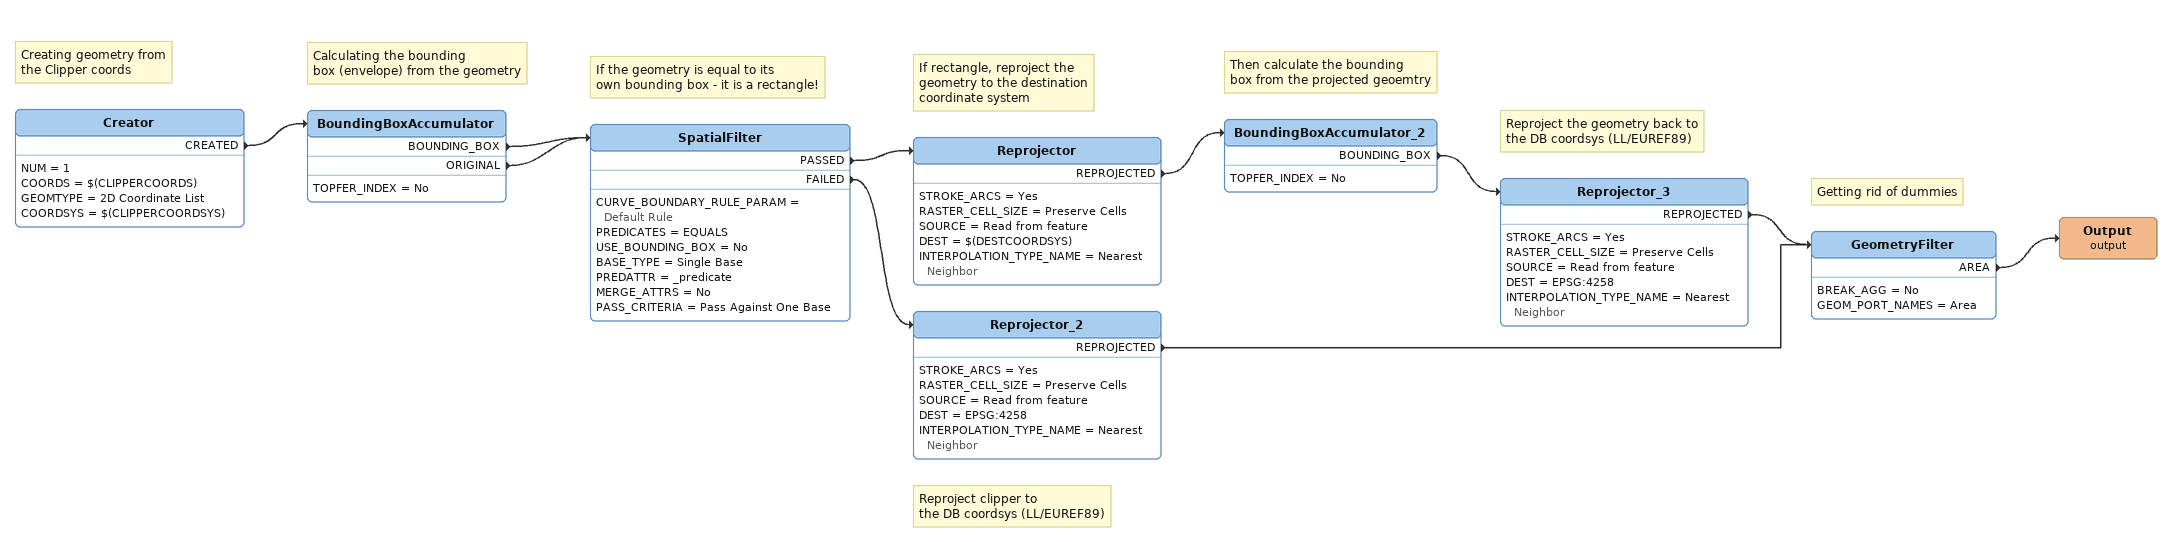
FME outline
Note: Creating geometry from / the Clipper coords
Creator
    NUM = 1
    COORDS = $(CLIPPERCOORDS)
    GEOMTYPE = 2D Coordinate List
    COORDSYS = $(CLIPPERCOORDSYS)
    CREATED -> BoundingBoxAccumulator
Note: Calculating the bounding / box (envelope) from the geometry
BoundingBoxAccumulator
    TOPFER_INDEX = No
    BOUNDING_BOX -> SpatialFilter
    ORIGINAL -> SpatialFilter
Note: If the geometry is equal to its / own bounding box - it is a rectangle!
SpatialFilter
    CURVE_BOUNDARY_RULE_PARAM = Default Rule
    PREDICATES = EQUALS
    USE_BOUNDING_BOX = No
    BASE_TYPE = Single Base
    PREDATTR = _predicate
    MERGE_ATTRS = No
    PASS_CRITERIA = Pass Against One Base
    PASSED -> Reprojector
    FAILED -> Reprojector_2
Note: If rectangle, reproject the / geometry to the destination / coordinate system
Reprojector
    STROKE_ARCS = Yes
    RASTER_CELL_SIZE = Preserve Cells
    SOURCE = Read from feature
    DEST = $(DESTCOORDSYS)
    INTERPOLATION_TYPE_NAME = Nearest Neighbor
    REPROJECTED -> BoundingBoxAccumulator_2
Note: Then calculate the bounding / box from the projected geoemtry
BoundingBoxAccumulator_2
    TOPFER_INDEX = No
    BOUNDING_BOX -> Reprojector_3
Note: Reproject the geometry back to / the DB coordsys (LL/EUREF89)
Reprojector_3
    STROKE_ARCS = Yes
    RASTER_CELL_SIZE = Preserve Cells
    SOURCE = Read from feature
    DEST = EPSG:4258
    INTERPOLATION_TYPE_NAME = Nearest Neighbor
    REPROJECTED -> GeometryFilter
Note: Reproject clipper to / the DB coordsys (LL/EUREF89)
Reprojector_2
    STROKE_ARCS = Yes
    RASTER_CELL_SIZE = Preserve Cells
    SOURCE = Read from feature
    DEST = EPSG:4258
    INTERPOLATION_TYPE_NAME = Nearest Neighbor
    REPROJECTED -> GeometryFilter
Note: Getting rid of dummies
GeometryFilter
    BREAK_AGG = No
    GEOM_PORT_NAMES = Area
    AREA -> Output (output)
Output (output)
